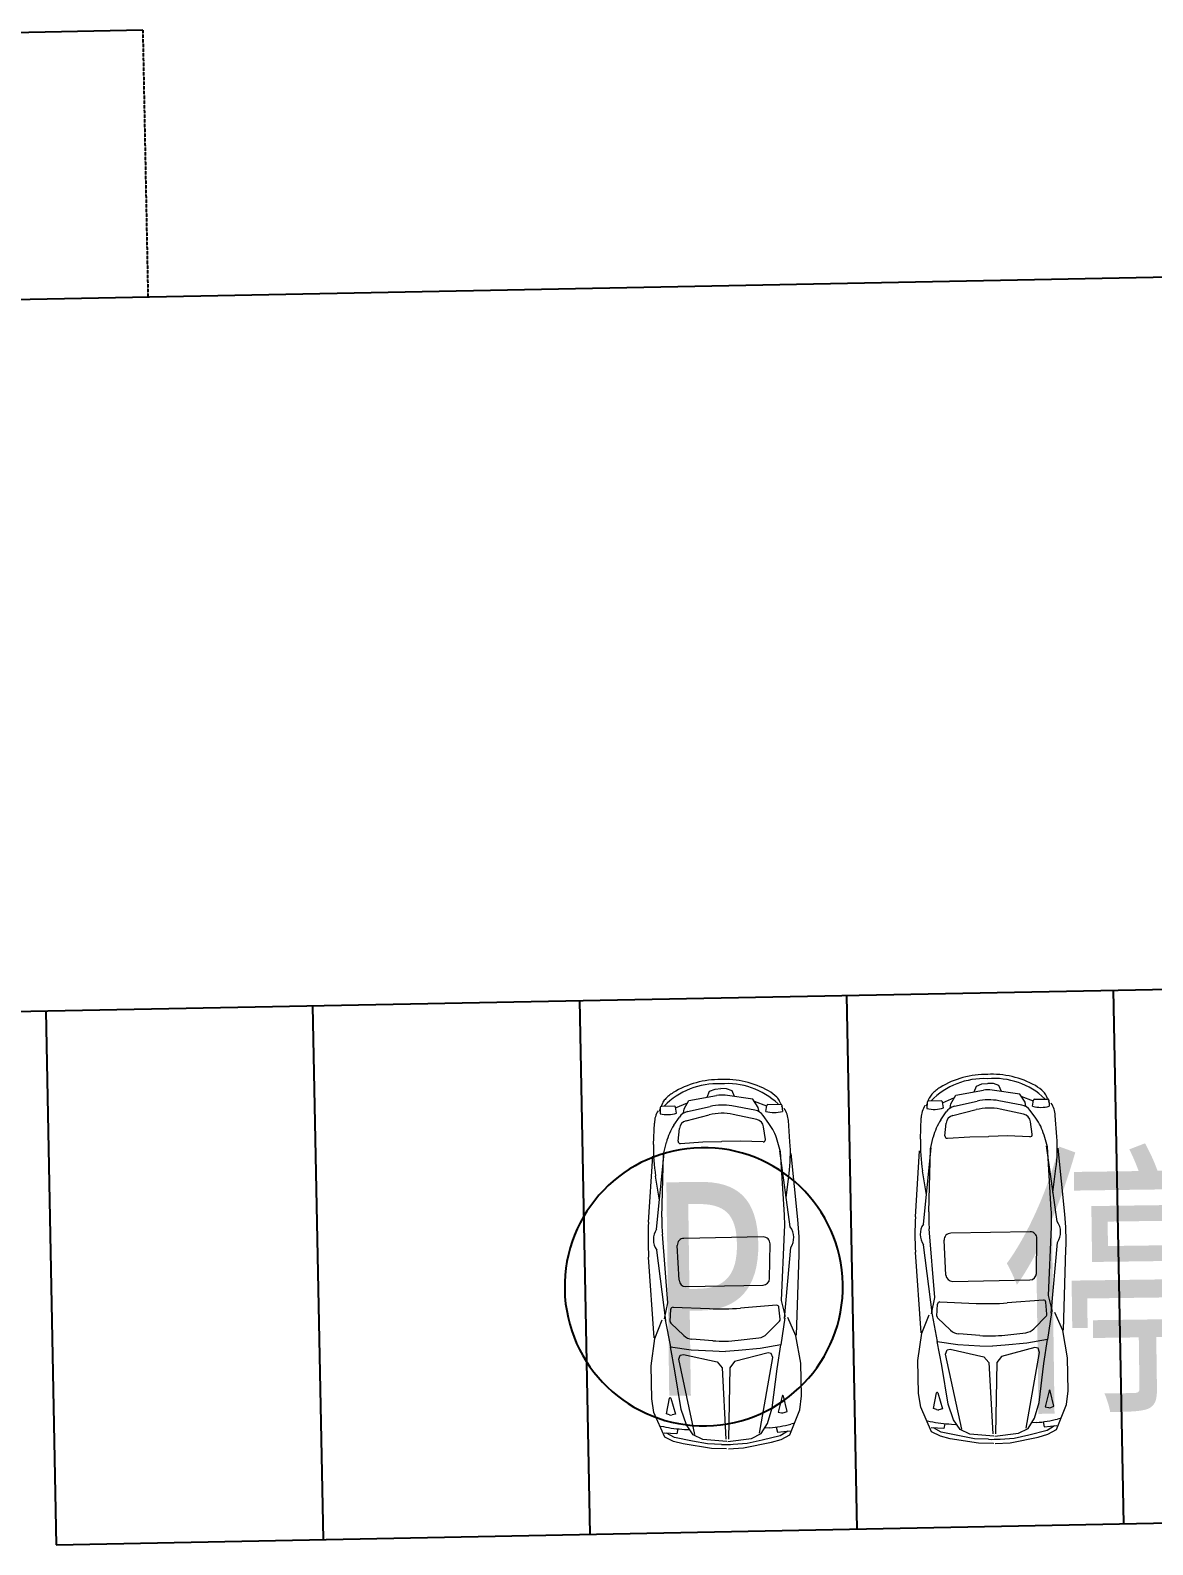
# Model space of a CAD drawing. Extents: x 60102 to 11003895, y 103457 to 3214550.
# Drawn here: x 9991625 to 10004241, y 2904980 to 2922003 of the extents above; entities that cross this region are included whole.
import ezdxf
from ezdxf.enums import TextEntityAlignment as Align

# ---------------------------------------------------------------- set-up
doc = ezdxf.new("R2010")
doc.units = 0
doc.header["$LTSCALE"] = 10
doc.linetypes.add('DASH', pattern=[0.35, 0.25, -0.1])
doc.layers.get('0').update_dxf_attribs({"linetype": 'CONTINUOUS', "lineweight": 0})
for name, color, linetype in [('park', 133, 'CONTINUOUS'), ('PUB_TEXT', 7, 'CONTINUOUS'), ('文字', 7, 'CONTINUOUS'), ('路緣', 140, 'CONTINUOUS'), ('车棚', 211, 'CONTINUOUS')]:
    doc.layers.add(name, color=color, linetype=linetype)
doc.styles.add('DIM', font='txt.shx', dxfattribs={"width": 0.6})
doc.styles.add('ST', font='', dxfattribs={"width": 0.8})
doc.styles.get('ST').set_extended_font_data('SimSun')

msp = doc.modelspace()

# ---------------------------------------------------------------- linework, layer by layer
at = {"lineweight": 0}
for p, q in [((9999028.825, 2909973.104), (9999338.905, 2910029.986)), ((9999234.454, 2910012.045), (9999260.783, 2910077.093)), ((9999260.783, 2910077.093), (9999321.511, 2910102.259)), ((9999321.511, 2910102.259), (9999385.89, 2910107.246)), ((9999450.88, 2910104.66), (9999386.36, 2910107.255)), ((9999748.156, 2909986.452), (9999436.18, 2910031.791)), ((9999512.501, 2910081.764), (9999450.88, 2910104.66)), ((9999541.224, 2910017.737), (9999512.501, 2910081.764)), ((10001973.226, 2909937.388), (10002028.252, 2910031.717)), ((10002028.252, 2910031.717), (10002338.332, 2910088.598)), ((10002233.881, 2910070.657), (10002260.21, 2910135.705)), ((10002260.21, 2910135.705), (10002320.938, 2910160.871)), ((10002320.938, 2910160.871), (10002385.318, 2910165.858)), ((10002450.308, 2910163.272), (10002385.788, 2910165.867)), ((10002747.584, 2910045.064), (10002435.607, 2910090.403)), ((10002511.928, 2910140.376), (10002450.308, 2910163.272)), ((10002540.652, 2910076.349), (10002511.928, 2910140.376)), ((10002806.071, 2909952.841), (10002747.584, 2910045.064)), ((10002901.52, 2909967.153), (10002763.648, 2910019.734)), ((10003059.822, 2909994.249), (10003046.87, 2910023.453)), ((9998695.86, 2909853.649), (9998708.649, 2909885.636)), ((9998706.477, 2909894.67), (9998703.198, 2909824.179)), ((9998718.686, 2909910.742), (9998730.547, 2909940.406)), ((9998864.902, 2909909.155), (9998718.744, 2909906.588)), ((9998890.058, 2909831.459), (9998877.408, 2909898.96)), ((9998877.885, 2909889.537), (9999013.712, 2909947.197)), ((9998965.491, 2909830.431), (9998973.799, 2909878.776)), ((9998973.799, 2909878.776), (9999028.825, 2909973.104)), ((9999011.739, 2909849.174), (9999268.01, 2909907.284)), ((9999769.827, 2909863.24), (9999511.577, 2909911.803)), ((9999806.644, 2909894.229), (9999748.156, 2909986.452)), ((9999902.093, 2909908.541), (9999764.22, 2909961.122)), ((9999816.739, 2909846.226), (9999806.644, 2909894.229)), ((9999892.082, 2909850.052), (9999902.219, 2909917.975)), ((9999914.338, 2909928.627), (10000060.492, 2909931.483)), ((10000060.395, 2909935.637), (10000047.442, 2909964.841)), ((10000085.323, 2909879.43), (10000071.357, 2909910.921)), ((10000073.192, 2909920.029), (10000079.084, 2909849.708)), ((10001695.288, 2909912.261), (10001708.076, 2909944.248)), ((10001705.904, 2909953.282), (10001702.625, 2909882.791)), ((10001718.114, 2909969.354), (10001729.974, 2909999.018)), ((10001864.33, 2909967.767), (10001718.171, 2909965.2)), ((10001858.848, 2909754.483), (10001919.87, 2909845.213)), ((10001889.485, 2909890.071), (10001876.836, 2909957.572)), ((10001877.312, 2909948.149), (10002013.139, 2910005.809)), ((10001964.919, 2909889.043), (10001973.226, 2909937.388)), ((10001994.997, 2909804.811), (10002255.367, 2909870.353)), ((10002011.167, 2909907.786), (10002267.438, 2909965.896)), ((10002769.255, 2909921.852), (10002511.005, 2909970.415)), ((10002789.234, 2909819.548), (10002526.611, 2909875.386)), ((10002816.167, 2909904.838), (10002806.071, 2909952.841)), ((10002927.156, 2909774.305), (10002862.81, 2909862.709)), ((10002891.51, 2909908.664), (10002901.647, 2909976.587)), ((10002913.766, 2909987.239), (10003059.919, 2909990.095)), ((10003084.751, 2909938.042), (10003070.784, 2909969.533)), ((10003072.62, 2909978.641), (10003078.511, 2909908.32)), ((9998631.235, 2909479.095), (9998639.608, 2909719.633)), ((9998859.421, 2909695.871), (9998920.443, 2909786.601)), ((9998995.57, 2909746.199), (9999255.94, 2909811.741)), ((9999789.806, 2909760.936), (9999527.184, 2909816.774)), ((9999927.728, 2909715.693), (9999863.383, 2909804.097)), ((9999887.298, 2909535.396), (9999868.098, 2909676.597)), ((10000163.799, 2909507.531), (10000146.508, 2909747.593)), ((10001630.662, 2909537.707), (10001639.036, 2909778.245)), ((10001905.939, 2909575.81), (10001919.888, 2909717.625)), ((10002886.725, 2909594.008), (10002867.525, 2909735.209)), ((10003163.226, 2909566.143), (10003145.935, 2909806.205)), ((9998742.067, 2909371.031), (9998774.457, 2909503.514)), ((9998906.512, 2909517.198), (9998920.461, 2909659.013)), ((9998933.189, 2909489.815), (9999185.435, 2909507.992)), ((9999185.435, 2909507.992), (9999395.546, 2909511.406)), ((9999608.908, 2909515.849), (9999398.815, 2909511.467)), ((9999861.655, 2909507.043), (9999608.908, 2909515.849)), ((10000057.052, 2909395.43), (10000019.769, 2909526.62)), ((10001741.494, 2909429.643), (10001773.884, 2909562.126)), ((10001932.616, 2909548.427), (10002184.863, 2909566.604)), ((10002184.863, 2909566.604), (10002394.974, 2909570.018)), ((10002608.335, 2909574.461), (10002398.242, 2909570.079)), ((10002861.083, 2909565.655), (10002608.335, 2909574.461)), ((10003056.479, 2909454.042), (10003019.197, 2909585.232)), ((9998574.301, 2908606.186), (9998621.025, 2909349.205)), ((9998663.585, 2908525.6), (9998749.937, 2909381.773)), ((9998724.182, 2908661.721), (9998742.067, 2909371.031)), ((10000166.843, 2908553.493), (10000048.789, 2909405.873)), ((10000101.238, 2908687.272), (10000057.052, 2909395.43)), ((10000253.076, 2908637.335), (10000178.82, 2909378.11)), ((10001573.728, 2908664.798), (10001620.452, 2909407.817)), ((10001663.012, 2908584.212), (10001749.364, 2909440.385)), ((10001723.61, 2908720.333), (10001741.494, 2909429.643)), ((10003166.27, 2908612.105), (10003048.217, 2909464.485)), ((10003100.665, 2908745.884), (10003056.479, 2909454.042)), ((10003252.503, 2908695.947), (10003178.248, 2909436.722)), ((10001698.214, 2908911.713), (10001653.61, 2909181.902)), ((10003118.943, 2908938.074), (10003153.493, 2909209.732)), ((9998698.787, 2908853.101), (9998654.183, 2909123.29)), ((10000119.516, 2908879.462), (10000154.066, 2909151.12)), ((10000069.208, 2907723.603), (10000103.012, 2908496.531)), ((10001791.366, 2907758.515), (10001728.912, 2908529.657)), ((10002862.454, 2908498.194), (10001970.846, 2908481.651)), ((10003068.636, 2907782.215), (10003102.44, 2908555.143)), ((9998791.939, 2907699.903), (9998729.485, 2908471.045)), ((9998917.047, 2907953.063), (9998897.728, 2908344.35)), ((9999863.026, 2908439.582), (9998971.418, 2908423.039)), ((9999934.794, 2907971.947), (9999939.585, 2908363.681)), ((10000101.702, 2907524.709), (10000172.565, 2908320.413)), ((10001766.273, 2907558.553), (10001665.94, 2908351.08)), ((10001916.475, 2908011.675), (10001897.155, 2908402.962)), ((10002934.222, 2908030.559), (10002939.012, 2908422.293)), ((10003101.129, 2907583.322), (10003171.992, 2908379.025)), ((9998638.15, 2907304.51), (9998575.519, 2908211.16)), ((9998766.845, 2907499.941), (9998666.513, 2908292.468)), ((10000237.559, 2907334.187), (10000266.512, 2908242.536)), ((10001637.578, 2907363.122), (10001574.947, 2908269.772)), ((10003236.986, 2907392.799), (10003265.94, 2908301.148)), ((9998993.272, 2907881.773), (9999861.267, 2907897.878)), ((10001992.699, 2907940.385), (10002860.694, 2907956.49)), ((9998754.101, 2907518.494), (9998791.939, 2907699.903)), ((9998815.883, 2907491.093), (9998823.629, 2907626.317)), ((9998849.578, 2907649.868), (9999257.686, 2907633.706)), ((10000013.465, 2907671.464), (9999606.237, 2907640.173)), ((10000053.026, 2907514.048), (10000040.269, 2907648.892)), ((10000113.749, 2907543.722), (10000069.208, 2907723.603)), ((10001753.529, 2907577.106), (10001791.366, 2907758.515)), ((10001815.311, 2907549.705), (10001823.057, 2907684.929)), ((10001849.005, 2907708.48), (10002257.113, 2907692.318)), ((10003012.892, 2907730.076), (10002605.665, 2907698.785)), ((10003052.453, 2907572.66), (10003039.696, 2907707.504)), ((10003113.177, 2907602.334), (10003068.636, 2907782.215)), ((9998762.726, 2907507.078), (9998819.318, 2907205.304)), ((9998970.198, 2907331.524), (9998823.574, 2907471.586)), ((9999904.738, 2907348.864), (10000046.064, 2907494.269)), ((10000105.553, 2907531.994), (10000060.196, 2907228.328)), ((10001762.154, 2907565.69), (10001818.745, 2907263.916)), ((10001969.625, 2907390.136), (10001823.001, 2907530.198)), ((10002904.165, 2907407.476), (10003045.492, 2907552.881)), ((10003104.981, 2907590.606), (10003059.623, 2907286.94)), ((9999296.621, 2907272.516), (9999062.374, 2907290.426)), ((9999580.728, 2907277.788), (9999814.15, 2907304.375)), ((10002296.048, 2907331.128), (10002061.801, 2907349.038)), ((10002580.155, 2907336.4), (10002813.577, 2907362.987)), ((9998777.162, 2906452.472), (9998810.833, 2906627.635)), ((9998825.408, 2906628.282), (9998876.863, 2906448.44)), ((10000075.818, 2906651.483), (10000031.07, 2906469.856)), ((10000130.553, 2906477.584), (10000090.408, 2906651.377)), ((10001776.589, 2906511.084), (10001810.26, 2906686.247)), ((10001824.836, 2906686.894), (10001876.291, 2906507.052)), ((10003075.245, 2906710.095), (10003030.497, 2906528.468)), ((10003129.981, 2906536.196), (10003089.835, 2906709.989)), ((9998811.264, 2906440.72), (9998777.162, 2906452.472)), ((9998876.863, 2906448.44), (9998839.265, 2906439.383)), ((10000031.07, 2906469.856), (10000068.978, 2906462.2)), ((10000096.91, 2906464.575), (10000130.553, 2906477.584)), ((10001810.692, 2906499.332), (10001776.589, 2906511.084)), ((10001876.291, 2906507.052), (10001838.693, 2906497.995)), ((10003030.497, 2906528.468), (10003068.406, 2906520.812)), ((10003096.338, 2906523.187), (10003129.981, 2906536.196)), ((9998710.358, 2906314.415), (9998740.603, 2906307.944)), ((9998904.943, 2906282.214), (9998893.59, 2906226.057)), ((9998978.227, 2906276.683), (9999027.173, 2906274.193)), ((9999936.148, 2906294.457), (9999887.328, 2906290.153)), ((10000009.176, 2906302.703), (10000022.604, 2906247.006)), ((10000202.432, 2906342.1), (10000172.448, 2906334.512)), ((10001709.786, 2906373.027), (10001740.031, 2906366.556)), ((10001893.018, 2906284.669), (10001750.006, 2906293.724)), ((10001863.686, 2906244.631), (10001776.004, 2906294.181)), ((10001904.371, 2906340.826), (10001893.018, 2906284.669)), ((10001977.654, 2906335.295), (10002026.601, 2906332.805)), ((10002850.136, 2906216.945), (10003052.829, 2906266.696)), ((10002935.575, 2906353.069), (10002886.755, 2906348.765)), ((10003008.603, 2906361.315), (10003022.031, 2906305.618)), ((10003022.031, 2906305.618), (10003164.609, 2906319.972)), ((10003052.829, 2906266.696), (10003138.612, 2906319.464)), ((10003201.86, 2906400.712), (10003171.875, 2906393.124)), ((9998893.59, 2906226.057), (9998750.578, 2906235.112)), ((9998864.258, 2906186.019), (9998776.577, 2906235.569)), ((9999068.657, 2906143.822), (9998864.258, 2906186.019)), ((9999238.065, 2906112.577), (9999068.657, 2906143.822)), ((9999394.294, 2906106.85), (9999238.065, 2906112.577)), ((9999526.667, 2906109.307), (9999682.576, 2906120.825)), ((9999682.576, 2906120.825), (9999850.709, 2906158.333)), ((9999850.709, 2906158.333), (10000053.401, 2906208.084)), ((10000022.604, 2906247.006), (10000165.182, 2906261.36)), ((10000053.401, 2906208.084), (10000139.184, 2906260.852)), ((10002068.084, 2906202.434), (10001863.686, 2906244.631)), ((10002237.493, 2906171.189), (10002068.084, 2906202.434)), ((10002393.721, 2906165.462), (10002237.493, 2906171.189)), ((10002526.095, 2906167.919), (10002682.004, 2906179.437)), ((10002682.004, 2906179.437), (10002850.136, 2906216.945))]:
    msp.add_line(p, q, dxfattribs=at)
for points in [[(9999451.447, 2906059.452), (9999282.18, 2906061.78), (9998965.162, 2906113.566), (9998856.274, 2906140.091), (9998755.777, 2906189.415), (9998633.69, 2906466.821), (9998609.377, 2906620.629), (9998602.568, 2906990.951), (9998644.762, 2907299.68), (9998727.94, 2907506.467)], [(9999471.312, 2906059.82), (9999640.376, 2906068.426), (9999955.255, 2906131.937), (10000063.084, 2906162.483), (10000161.682, 2906215.502), (10000273.394, 2906497.246), (10000291.984, 2906651.85), (10000284.748, 2907022.163), (10000231.131, 2907329.115), (10000140.339, 2907532.674)], [(10002450.874, 2906118.064), (10002281.607, 2906120.392), (10001964.589, 2906172.178), (10001855.701, 2906198.703), (10001755.204, 2906248.027), (10001633.118, 2906525.433), (10001608.804, 2906679.241), (10001601.996, 2907049.563), (10001644.189, 2907358.292), (10001727.367, 2907565.079)], [(10002470.74, 2906118.432), (10002639.804, 2906127.038), (10002954.682, 2906190.549), (10003062.511, 2906221.095), (10003161.11, 2906274.114), (10003272.821, 2906555.858), (10003291.412, 2906710.462), (10003284.176, 2907080.775), (10003230.558, 2907387.727), (10003139.766, 2907591.286)], [(10002465.2, 2906200.373), (10002732.488, 2906233.138), (10002840.328, 2906287.658), (10002911.053, 2906402.68), (10002964.654, 2906577.531), (10003018.384, 2907016.366), (10003059.623, 2907286.94), (10002827.488, 2907245.234), (10002583.582, 2907221.582), (10002440.391, 2907210.4)], [(9999453.943, 2906141.542), (9999185.623, 2906164.369), (9999075.835, 2906214.851), (9999000.892, 2906327.169), (9998940.842, 2906499.911), (9998870.566, 2906936.446), (9998819.318, 2907205.304), (9999052.841, 2907172.238), (9999297.456, 2907157.65), (9999440.963, 2907151.788)], [(9999096.026, 2906218.764), (9998914.118, 2907064.16), (9998930.877, 2907111.296), (9998965.418, 2907120.143), (9999344.262, 2907034.917), (9999401.033, 2906968.371), (9999444.415, 2906166.086)], [(9999465.773, 2906141.761), (9999733.061, 2906174.526), (9999840.901, 2906229.046), (9999911.626, 2906344.068), (9999965.226, 2906518.919), (10000018.957, 2906957.754), (10000060.196, 2907228.328), (9999828.06, 2907186.622), (9999584.155, 2907162.97), (9999440.963, 2907151.788)], [(9999820.578, 2906232.208), (9999970.697, 2907083.764), (9999952.2, 2907130.246), (9999917.355, 2907137.807), (9999541.933, 2907038.585), (9999487.671, 2906969.979), (9999474.383, 2906166.642)], [(10002453.37, 2906200.154), (10002185.05, 2906222.981), (10002075.262, 2906273.463), (10002000.319, 2906385.781), (10001940.269, 2906558.523), (10001869.994, 2906995.058), (10001818.745, 2907263.916), (10002052.268, 2907230.85), (10002296.883, 2907216.262), (10002440.391, 2907210.4)], [(10002095.453, 2906277.376), (10001913.545, 2907122.772), (10001930.305, 2907169.908), (10001964.846, 2907178.756), (10002343.69, 2907093.529), (10002400.46, 2907026.983), (10002443.843, 2906224.698)], [(10002820.006, 2906290.82), (10002970.124, 2907142.376), (10002951.628, 2907188.858), (10002916.782, 2907196.419), (10002541.361, 2907097.197), (10002487.098, 2907028.591), (10002473.811, 2906225.254)]]:
    msp.add_lwpolyline(points)
for centre, radius, start, end in [((9999370.99, 2909212.25), 995.88, 89.0759492, 121.4641839), ((9999434.452, 2909213.428), 995.88, 60.6617972, 93.0500321), ((10002344.4, 2909385.252), 834.085, 87.2515918, 135.5259556), ((10002370.417, 2909270.862), 995.88, 89.0759492, 121.4641839), ((10002433.879, 2909272.04), 995.88, 60.6617972, 93.0500321), ((10002455.635, 2909387.316), 834.085, 46.6000257, 94.8743895), ((9999344.973, 2909326.64), 834.085, 87.2515918, 135.5259556), ((9999074.933, 2909696.051), 428.683, 121.4641839, 137.3901332), ((9999393.034, 2909734.91), 300, 81.7311395, 100.3948417), ((9999456.208, 2909328.704), 834.085, 46.6000257, 94.8743895), ((9999712.358, 2909707.878), 428.683, 44.7358481, 60.6617972), ((9999910.323, 2909904.026), 150, 23.9180987, 44.7358481), ((10001869.255, 2909943.332), 150, 137.3901332, 158.2078826), ((10002074.36, 2909754.663), 428.683, 121.4641839, 137.3901332), ((10002392.461, 2909793.522), 300, 81.7311395, 100.3948417), ((10002711.785, 2909766.49), 428.683, 44.7358481, 60.6617972), ((10002909.751, 2909962.638), 150, 23.9180987, 44.7358481), ((9998919.396, 2909710.786), 279.927, 148.3364487, 178.1888776), ((9998718.963, 2909894.089), 12.5, 91.0065031, 177.3369323), ((9998869.827, 2909884.72), 150, 137.3901332, 158.2078826), ((9998865.122, 2909896.657), 12.5, 10.6142209, 91.0065031), ((9999044.91, 2909702.888), 150, 102.7758739, 146.0765459), ((9999400.693, 2909322.138), 600, 79.3501073, 102.7758739), ((9999742.106, 2909715.824), 150, 36.0494353, 79.3501073), ((9999986.219, 2910195.72), 358.257, 254.7659645, 285.0233972), ((9999914.583, 2909916.13), 12.5, 91.1194782, 171.5117604), ((10000060.736, 2909918.986), 12.5, 4.789049, 91.1194782), ((9999867.242, 2909728.373), 279.927, 3.9371036, 33.7895326), ((10001918.823, 2909769.398), 279.927, 148.3364487, 178.1888776), ((10001782.59, 2910232.009), 358.257, 257.102584, 287.3600167), ((10001718.391, 2909952.701), 12.5, 91.0065031, 177.3369323), ((10001864.549, 2909955.269), 12.5, 10.6142209, 91.0065031), ((10002044.338, 2909761.5), 150, 102.7758739, 146.0765459), ((10002401.832, 2909288.504), 600, 77.9968329, 104.1291484), ((10002400.12, 2909380.751), 600, 79.3501073, 102.7758739), ((10002741.534, 2909774.436), 150, 36.0494353, 79.3501073), ((10002985.646, 2910254.332), 358.257, 254.7659645, 285.0233972), ((10002914.01, 2909974.742), 12.5, 91.1194782, 171.5117604), ((10003060.163, 2909977.598), 12.5, 4.789049, 91.1194782), ((10002866.669, 2909786.985), 279.927, 3.9371036, 33.7895326), ((9998783.163, 2910173.397), 358.257, 257.102584, 287.3600167), ((9999357.291, 2909361.02), 600, 146.0765459, 166.261565), ((9999019.98, 2909649.225), 100, 104.1291484, 174.382513), ((9999402.405, 2909229.892), 600, 77.9968329, 104.1291484), ((9999769.01, 2909663.123), 100, 7.7434682, 77.9968329), ((9999442.623, 2909362.603), 600, 15.8644163, 36.0494353), ((10002356.718, 2909419.632), 600, 146.0765459, 166.261565), ((10002019.408, 2909707.837), 100, 104.1291484, 174.382513), ((10002768.437, 2909721.735), 100, 7.7434682, 77.9968329), ((10002442.05, 2909421.215), 600, 15.8644163, 36.0494353), ((9998931.392, 2909514.751), 25, 174.382513, 274.1215418), ((9999862.526, 2909532.028), 25, 268.0044394, 7.7434682), ((9998368.45, 2909378.219), 1800, 352.7518762, 4.1196721), ((10003429.573, 2909475.086), 1800, 178.0063092, 189.374105), ((10001930.819, 2909573.363), 25, 174.382513, 274.1215418), ((10002861.953, 2909590.64), 25, 268.0044394, 7.7434682), ((10001367.877, 2909436.831), 1800, 352.7518762, 4.1196721), ((10000430.145, 2909416.474), 1800, 178.0063092, 189.374105), ((10000523.61, 2908616.349), 1800, 178.5556288, 184.6302149), ((9998304.731, 2908575.178), 1800, 357.4957663, 3.5703524), ((10004567.814, 2908476.518), 3000, 176.4017474, 183.9516759), ((10003523.038, 2908674.961), 1800, 178.5556288, 184.6302149), ((10001304.159, 2908633.79), 1800, 357.4957663, 3.5703524), ((10000267.463, 2908396.725), 3000, 358.1743053, 5.7242338), ((10001568.387, 2908417.906), 3000, 176.4017474, 183.9516759), ((9998831.128, 2908411.12), 202.92, 145.6556844, 215.7834522), ((10000003.662, 2908432.876), 202.92, 326.342529, 36.4702968), ((9997268.035, 2908338.113), 3000, 358.1743053, 5.7242338), ((10001830.555, 2908469.732), 202.92, 145.6556844, 215.7834522), ((10001972.064, 2908406.661), 75, 90.9309611, 182.8266227), ((10002864.018, 2908423.211), 75, 359.2993586, 91.1950201), ((10003003.089, 2908491.488), 202.92, 326.342529, 36.4702968), ((9998972.637, 2908348.049), 75, 90.9309611, 182.8266227), ((9999864.59, 2908364.599), 75, 359.2993586, 91.1950201), ((9999859.8, 2907972.864), 75, 271.1205787, 359.2993586), ((10001991.383, 2908015.373), 75, 182.8266227, 271.0054026), ((10002859.227, 2908031.476), 75, 271.1205787, 359.2993586), ((9998991.956, 2907956.761), 75, 182.8266227, 271.0054026), ((9998848.588, 2907624.888), 25, 87.7321179, 176.7215756), ((9999376.401, 2910631.356), 3000, 267.7321179, 274.3938633), ((10000015.38, 2907646.537), 25, 5.4044057, 94.3938633), ((10001848.016, 2907683.5), 25, 87.7321179, 176.7215756), ((10002375.828, 2910689.968), 3000, 267.7321179, 274.3938633), ((10003014.808, 2907705.149), 25, 5.4044057, 94.3938633), ((9998840.843, 2907489.664), 25, 176.7215756, 226.3111504), ((10000028.137, 2907511.694), 25, 315.8148309, 5.4044057), ((10001840.27, 2907548.276), 25, 176.7215756, 226.3111504), ((10003027.565, 2907570.306), 25, 315.8148309, 5.4044057), ((9999073.809, 2907439.989), 150, 226.3111504, 265.6278629), ((9999797.174, 2907453.411), 150, 276.4981184, 315.8148309), ((10002073.236, 2907498.601), 150, 226.3111504, 265.6278629), ((10002410.4, 2908826.763), 1500, 265.6278629, 276.4981184), ((10002796.601, 2907512.023), 150, 276.4981184, 315.8148309), ((9999410.972, 2908768.151), 1500, 265.6278629, 276.4981184), ((9998818.198, 2906626.219), 7.5, 15.9665123, 169.1189649), ((10000083.1, 2906649.689), 7.5, 13.0070164, 166.159469), ((10001817.625, 2906684.831), 7.5, 15.9665123, 169.1189649), ((10003082.528, 2906708.301), 7.5, 13.0070164, 166.159469), ((9998827.555, 2906487.992), 50, 250.9852336, 283.5449119), ((10000078.877, 2906511.21), 50, 258.5810694, 291.1407477), ((10001826.982, 2906546.604), 50, 250.9852336, 283.5449119), ((10003078.305, 2906569.822), 50, 258.5810694, 291.1407477), ((9999054.44, 2907774.745), 1500, 257.9230811, 267.0876129), ((9999804.413, 2907788.661), 1500, 275.0383683, 284.2029001), ((10002053.868, 2907833.357), 1500, 257.9230811, 267.0876129), ((10002803.841, 2907847.273), 1500, 275.0383683, 284.2029001), ((9999438.253, 2907306.045), 1200, 267.9006645, 274.2253168), ((10002437.68, 2907364.657), 1200, 267.9006645, 274.2253168)]:
    msp.add_arc(centre, radius, start, end, dxfattribs=at)
at = {"layer": 'park', "color": 0}
for p, q in [((10003797.055, 2911213.565), (10003914.279, 2905214.71)), ((9994798.773, 2911037.729), (9994915.997, 2905038.874)), ((9997798.2, 2911096.341), (9997915.424, 2905097.486)), ((10000797.628, 2911154.953), (10000914.852, 2905156.098)), ((9991799.346, 2910979.117), (9991916.57, 2904980.262)), ((9991916.57, 2904980.262), (10006913.707, 2905273.323))]:
    msp.add_line(p, q, dxfattribs=at)
at = {"layer": 'PUB_TEXT', "color": 0}
for start, end in [(1.1194784, 181.1194784), (181.1194784, 1.1194784)]:
    msp.add_arc((9999194.57, 2907879.855), 1563.346, start, end, dxfattribs=at)
at = {"layer": '路緣', "color": 0}
for p, q in [((10026605.92, 2919660.544), (9998711.26, 2919115.746)), ((9998711.26, 2919115.746), (9988913.111, 2918924.28)), ((9989069.41, 2910925.771), (10026762.214, 2911662.329))]:
    msp.add_line(p, q, dxfattribs=at)
at = {"layer": '车棚', "color": 0}
msp.add_line((9992889.442, 2922002.615), (9988854.497, 2921923.811), dxfattribs=at)
at = {"layer": '车棚', "color": 0, "linetype": 'DASH'}
msp.add_line((9992889.438, 2922002.826), (9992948.055, 2919003.127), dxfattribs=at)

# ---------------------------------------------------------------- texts
at = {"linetype": 'Continuous', "lineweight": 0, "style": 'DIM', "text_generation_flag": 4, "flags": 9}
for tag, p, s in [('XSIZE', (10002450.874, 2906118.064), '4149'), ('YSIZE', (10002450.874, 2906118.064), '1691'), ('XSIZE', (9999451.447, 2906059.452), '4149'), ('YSIZE', (9999451.447, 2906059.452), '1691')]:
    msp.add_attdef(tag, p, s, height=0.5, rotation=91.1194782, dxfattribs=at)
at = {"layer": '文字', "color": 0, "linetype": 'Continuous', "ltscale": 3, "style": 'ST', "width": 0.8}
msp.add_text('P  停车数：20个', height=2400, rotation=0.7708784, dxfattribs=at).set_placement((9998602.626, 2907851.024), align=Align.MIDDLE_LEFT)

doc.saveas('drawing.dxf')
